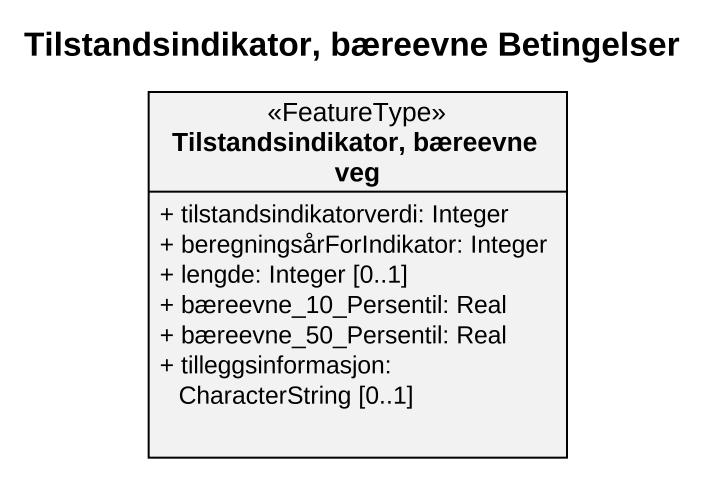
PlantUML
@startuml
title Tilstandsindikator, bæreevne Betingelser
hide circle
hide empty members
skinparam classAttributeIconSize 0
class "Tilstandsindikator, bæreevne veg" as Tilstandsindikator_bæreevne <<FeatureType>> {
  + tilstandsindikatorverdi: Integer
  + beregningsårForIndikator: Integer
  + lengde: Integer [0..1]
  + bæreevne_10_Persentil: Real
  + bæreevne_50_Persentil: Real
  + tilleggsinformasjon: CharacterString [0..1]
}
@enduml
